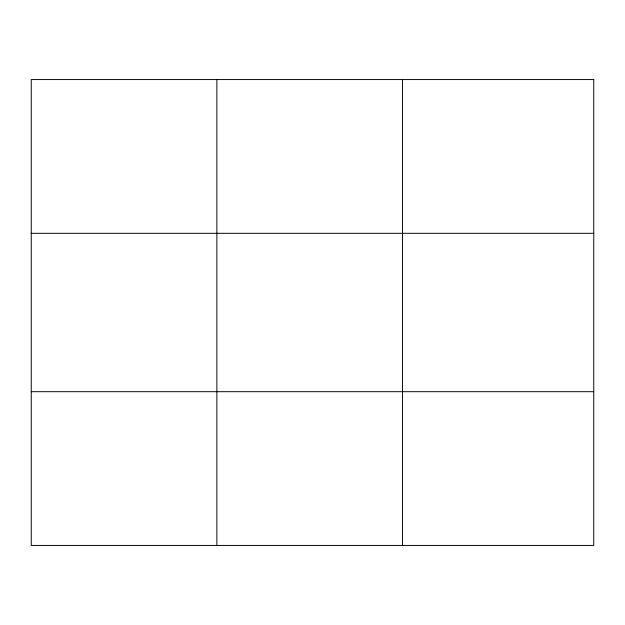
<?xml version="1.0" encoding="UTF-8"?>
<svg xmlns="http://www.w3.org/2000/svg" width="625" height="625" viewBox="0 0 625 625"><rect width="100%" height="100%" fill="white"/><g stroke="black" fill="none" stroke-linecap="round" stroke-linejoin="round"><path stroke-width="0.94" d="M216.875 79.562L216.875 545.438M402.5 79.562L402.5 545.438M31.25 233.305L593.75 233.305M31.25 391.695L593.75 391.695M593.75 79.562L593.75 545.438L31.25 545.438L31.25 79.562L593.75 79.562"/></g></svg>
